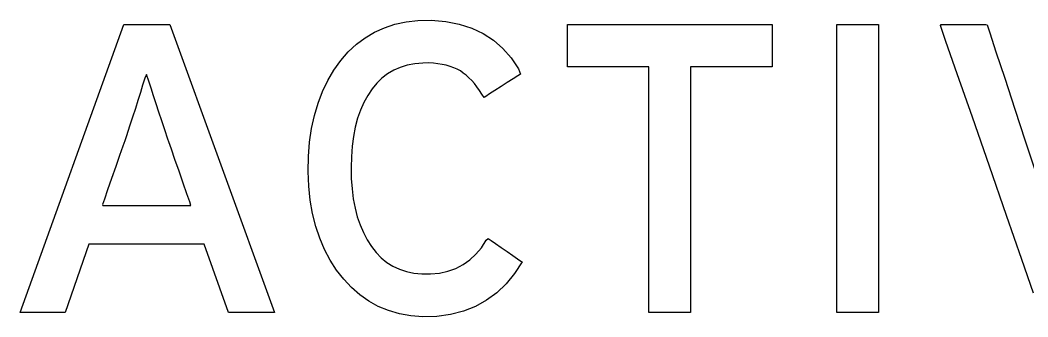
# Model space of a CAD drawing. Extents: x 1 to 47.7, y 0.2 to 35.
# Drawn here: x 37.2897 to 37.6296, y 12.7916 to 12.8919 of the extents above; entities that cross this region are included whole.
import ezdxf

# ---------------------------------------------------------------- set-up
doc = ezdxf.new("R2010")
doc.units = 0
doc.header["$MEASUREMENT"] = 0
doc.layers.add('8_0_____DWG', color=7, linetype='CONTINUOUS')

msp = doc.modelspace()

# ---------------------------------------------------------------- linework, layer by layer
at = {"layer": '8_0_____DWG'}
for points in [[(37.35997, 12.79317), (37.35183, 12.81623), (37.31291, 12.81623), (37.30485, 12.79317), (37.28971, 12.79317), (37.32471, 12.89035), (37.34017, 12.89035), (37.37557, 12.79317), (37.35997, 12.79317)], [(37.51588, 12.87611), (37.51588, 12.79317), (37.50179, 12.79317), (37.50179, 12.87611), (37.47432, 12.87611), (37.47432, 12.89035), (37.54338, 12.89035), (37.54338, 12.87611), (37.51588, 12.87611)], [(37.5652, 12.79317), (37.5652, 12.89035), (37.57929, 12.89035), (37.57929, 12.79317), (37.5652, 12.79317)], [(37.63156, 12.79967), (37.62761, 12.81102), (37.62244, 12.82591), (37.61666, 12.84252), (37.61092, 12.85906), (37.60583, 12.8737), (37.60203, 12.88464), (37.60014, 12.89006), (37.60036, 12.89035), (37.60169, 12.89035), (37.60379, 12.89035), (37.60636, 12.89035), (37.6091, 12.89035), (37.61172, 12.89035), (37.61393, 12.89035), (37.61542, 12.89035), (37.61592, 12.89033), (37.6168, 12.88763), (37.6189, 12.88121), (37.62185, 12.87222), (37.62526, 12.86181), (37.62875, 12.85114), (37.63195, 12.84136)]]:
    msp.add_lwpolyline(points, dxfattribs=at)
for points in [[(37.45907, 12.81019), (37.45652, 12.80624), (37.45368, 12.80277), (37.45053, 12.79977), (37.44708, 12.79723), (37.44333, 12.79517), (37.43928, 12.79357), (37.43493, 12.79244), (37.43028, 12.79179), (37.42556, 12.79164), (37.42149, 12.79199), (37.41763, 12.79269), (37.41398, 12.79375), (37.41054, 12.79516), (37.40731, 12.79692), (37.40429, 12.79904), (37.40148, 12.80151), (37.39889, 12.80434), (37.39647, 12.80746), (37.39429, 12.8108), (37.39239, 12.81437), (37.39077, 12.81818), (37.38943, 12.82222), (37.38837, 12.8265), (37.38758, 12.83102), (37.38708, 12.83577), (37.38685, 12.84076), (37.38695, 12.84584), (37.38735, 12.8507), (37.38802, 12.85532), (37.38897, 12.85971), (37.3902, 12.86387), (37.39171, 12.86781), (37.3935, 12.87151), (37.39557, 12.87497), (37.39791, 12.87821), (37.40042, 12.88113), (37.40314, 12.88371), (37.40608, 12.88593), (37.40922, 12.8878), (37.41257, 12.88932), (37.41614, 12.89049), (37.41991, 12.89132), (37.42389, 12.89179), (37.42838, 12.89187), (37.43329, 12.89145), (37.43786, 12.89056), (37.44206, 12.8892), (37.44592, 12.88737), (37.44942, 12.88508), (37.45256, 12.88231), (37.45536, 12.87908), (37.4578, 12.87538), (37.4585, 12.87366), (37.45757, 12.87305), (37.45601, 12.87205), (37.45405, 12.87079), (37.45193, 12.86941), (37.44985, 12.86808), (37.44805, 12.86692), (37.44676, 12.86608), (37.44619, 12.86571), (37.44548, 12.86687), (37.44465, 12.86813), (37.4438, 12.86931), (37.44293, 12.87041), (37.44204, 12.87143), (37.44112, 12.87237), (37.44017, 12.87323), (37.43921, 12.874), (37.43821, 12.8747), (37.43712, 12.87529), (37.43596, 12.87581), (37.43473, 12.87625), (37.43344, 12.87663), (37.43208, 12.87693), (37.43066, 12.87715), (37.42917, 12.87731), (37.42761, 12.87739), (37.42553, 12.87737), (37.42284, 12.87712), (37.42031, 12.87663), (37.41794, 12.8759), (37.41572, 12.87493), (37.41366, 12.87372), (37.41175, 12.87227), (37.41, 12.87058), (37.40841, 12.86865), (37.40695, 12.86646), (37.40565, 12.86406), (37.40452, 12.86148), (37.40356, 12.85871), (37.40277, 12.85575), (37.40215, 12.8526), (37.40171, 12.84927), (37.40144, 12.84575), (37.40134, 12.84204), (37.40142, 12.83835), (37.40166, 12.83485), (37.40208, 12.83153), (37.40268, 12.8284), (37.40344, 12.82544), (37.40438, 12.82268), (37.40549, 12.82009), (37.40677, 12.81769), (37.40821, 12.81545), (37.40978, 12.81339), (37.41151, 12.81159), (37.41339, 12.81004), (37.41543, 12.80875), (37.41763, 12.80771), (37.41999, 12.80694), (37.4225, 12.80641), (37.42516, 12.80615), (37.42814, 12.80615), (37.43119, 12.80645), (37.43403, 12.80708), (37.43668, 12.80803), (37.43913, 12.80929), (37.44139, 12.81088), (37.44344, 12.81278), (37.4453, 12.815), (37.44695, 12.81755), (37.44759, 12.81812), (37.44856, 12.81745), (37.45008, 12.8164), (37.45195, 12.81511), (37.45395, 12.81372), (37.45587, 12.8124), (37.45751, 12.81127), (37.45864, 12.81048)], [(37.33957, 12.85162), (37.33849, 12.85482), (37.33746, 12.85788), (37.33648, 12.86082), (37.33555, 12.86363), (37.33468, 12.8663), (37.33386, 12.86885), (37.3331, 12.87127), (37.33238, 12.87356), (37.33174, 12.87222), (37.33104, 12.86987), (37.33028, 12.86738), (37.32946, 12.86475), (37.32858, 12.86198), (37.32764, 12.85906), (37.32663, 12.856), (37.32556, 12.85281), (37.325, 12.85115), (37.32435, 12.84928), (37.32328, 12.8462), (37.32195, 12.84239), (37.32054, 12.83834), (37.31922, 12.83453), (37.31815, 12.83145), (37.3175, 12.82958), (37.31759, 12.82924), (37.31971, 12.82924), (37.32358, 12.82924), (37.32857, 12.82924), (37.33401, 12.82924), (37.33926, 12.82924), (37.34366, 12.82924), (37.34656, 12.82924), (37.34734, 12.82928), (37.34691, 12.83054), (37.34598, 12.83321), (37.34473, 12.8368), (37.34332, 12.84084), (37.34194, 12.84483), (37.34074, 12.84828), (37.33989, 12.85071)]]:
    msp.add_lwpolyline(points, close=True, dxfattribs=at)

doc.saveas('drawing.dxf')
